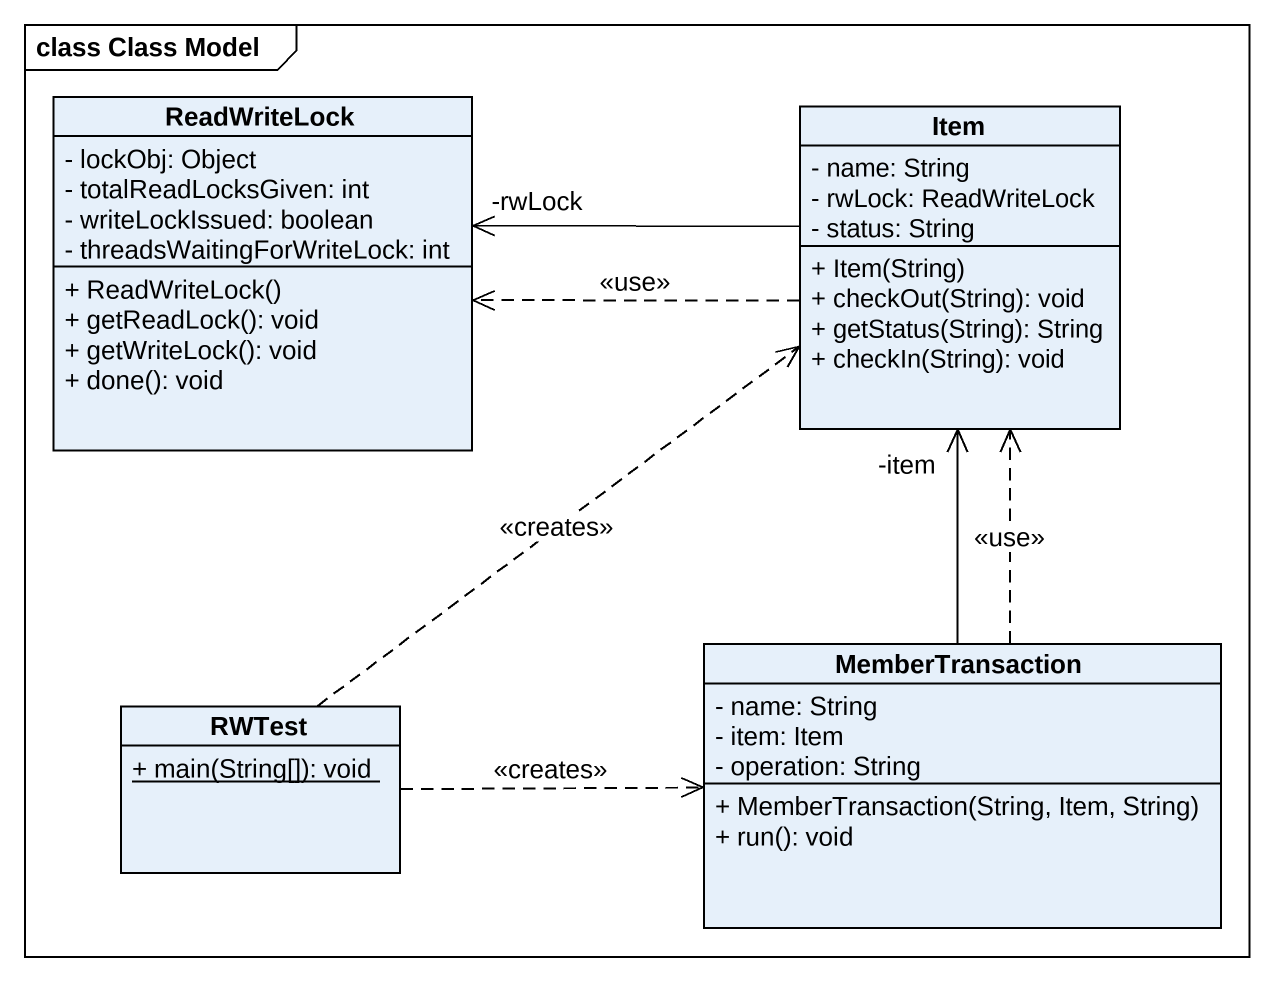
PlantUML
@startuml
mainframe class Class Model
hide circle
hide empty members
skinparam classAttributeIconSize 0
class ReadWriteLock {
  - lockObj: Object
  - totalReadLocksGiven: int
  - writeLockIssued: boolean
  - threadsWaitingForWriteLock: int
  + ReadWriteLock()
  + getReadLock(): void
  + getWriteLock(): void
  + done(): void
}
class Item {
  - name: String
  - rwLock: ReadWriteLock
  - status: String
  + Item(String)
  + checkOut(String): void
  + getStatus(String): String
  + checkIn(String): void
}
class MemberTransaction {
  - name: String
  - item: Item
  - operation: String
  + MemberTransaction(String, Item, String)
  + run(): void
}
class RWTest {
  {static} + main(String[]): void
}
Item -left-> "-rwLock" ReadWriteLock
Item .left.> ReadWriteLock : <<use>>
MemberTransaction -up-> "-item" Item
MemberTransaction .up.> Item : <<use>>
RWTest .up.> Item : <<creates>>
RWTest .right.> MemberTransaction : <<creates>>
@enduml
